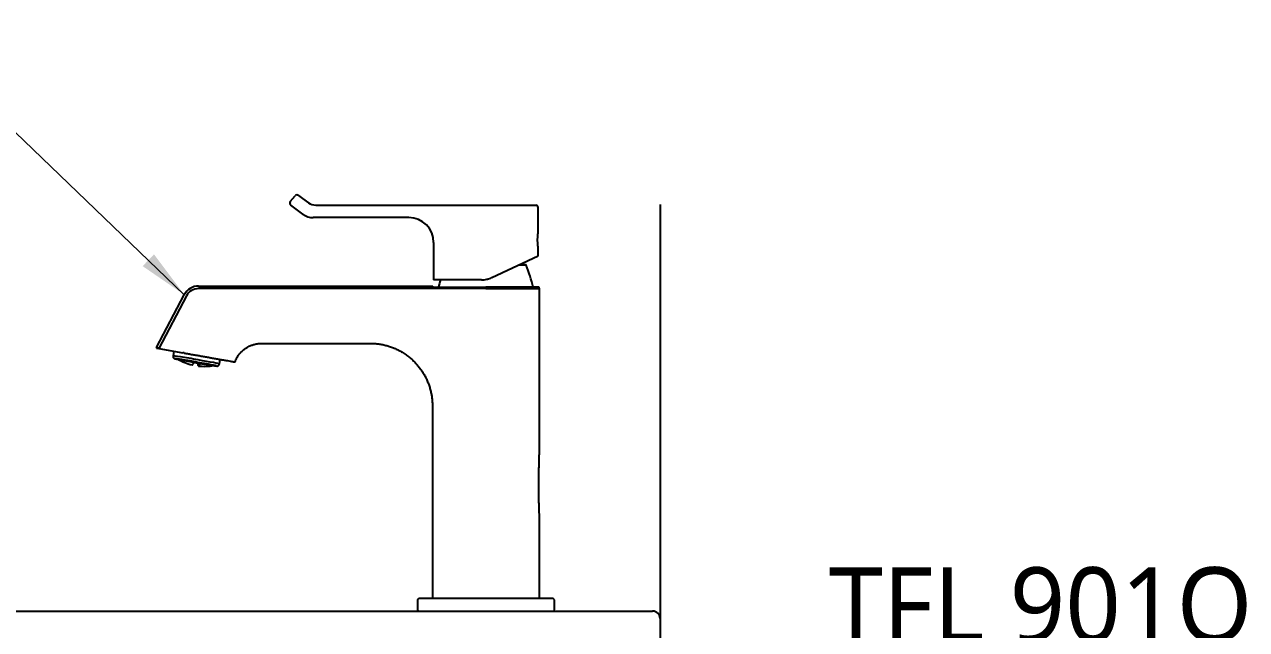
# Model space of a CAD drawing. Header units: inches. Extents: x 2057 to 5453, y -13320 to -11082.
# Drawn here: x 3922.9 to 4413.9, y -12395.8 to -12152.9 of the extents above; entities that cross this region are included whole.
import ezdxf

# ---------------------------------------------------------------- set-up
doc = ezdxf.new("R2010")
doc.units = ezdxf.units.IN
doc.header["$LTSCALE"] = 50
doc.header["$MEASUREMENT"] = 0
doc.layers.add('1', color=1, linetype='Continuous')
doc.layers.add('10', color=7, linetype='Continuous')
doc.styles.get("Standard").update_dxf_attribs({"font": 'NanumGothic.ttf'})
doc.dimstyles.get("Standard").update_dxf_attribs({"dimtxt": 20, "dimasz": 20, "dimexe": 5, "dimexo": 1.5, "dimgap": 10, "dimtad": 0, "dimtoh": 1, "dimdec": 0, "dimzin": 0, "dimdsep": 46, "dimtxsty": 'Standard', "dimcen": 0, "dimclrd": 3, "dimclre": 3, "dimclrt": 2, "dimadec": 0, "dimazin": 3, "dimtfac": 1, "dimtdec": 0, "dimtofl": 0, "dimtmove": 0, "dimatfit": 3, "dimfxl": 0, "dimtolj": 1, "dimtzin": 0, "dimlwd": 0, "dimlwe": 25, "dimarcsym": 0})

msp = doc.modelspace()

# ---------------------------------------------------------------- linework, layer by layer
at = {"color": 1}
msp.add_line((4178.28, -12225.17), (4178.28, -13148.38), dxfattribs=at)
at = {"lineweight": -3, "ltscale": 0.5}
msp.add_line((4086.03, -12388.38), (4130.53, -12388.38), dxfattribs=at)
at = {"layer": '1', "color": 7, "linetype": 'Continuous', "lineweight": -3}
for p, q in [((4032.98, -12221.5), (4034.59, -12222.69)), ((4029.69, -12223.97), (4031.62, -12221.66)), ((4031.47, -12226.6), (4029.86, -12225.41)), ((4034.59, -12222.69), (4036.95, -12224.43)), ((4039.92, -12225.41), (4108.28, -12225.41)), ((4108.28, -12225.41), (4128.28, -12225.41)), ((4129.28, -12236.41), (4129.28, -12226.41)), ((4034.78, -12229.04), (4031.47, -12226.6)), ((4077.28, -12230.41), (4038.94, -12230.41)), ((4087.28, -12240.41), (4087.28, -12255.41)), ((4110.72, -12254.48), (4129.28, -12245.82)), ((4129.28, -12245.82), (4129.28, -12242.37)), ((4124.48, -12249.52), (4121.34, -12249.52)), ((4124.29, -12249.39), (4121.62, -12249.39)), ((4106.49, -12255.41), (4087.28, -12255.41)), ((3992.84, -12257.89), (4086.37, -12257.89)), ((4108.28, -12258.89), (3992.84, -12258.89)), ((4087.22, -12258.39), (4108.28, -12258.39)), ((4129.64, -12258.39), (4108.28, -12258.39)), ((4108.28, -12258.89), (4129.78, -12258.89)), ((4129.78, -12324.71), (4129.78, -12258.89)), ((3975.98, -12282.51), (3987.08, -12261.37)), ((3987.97, -12261.84), (3976.87, -12282.98)), ((3975.88, -12282.8), (3976.87, -12282.98)), ((3976.87, -12282.98), (3975.98, -12282.51)), ((3976.87, -12282.98), (3986.55, -12284.68)), ((3982.92, -12284.04), (3982.6, -12285.9)), ((4000.05, -12289.98), (4000.05, -12289.98)), ((4000.05, -12289.98), (4000.05, -12289.98)), ((4001.21, -12289.17), (4001.53, -12287.33)), ((4086.78, -12305.88), (4086.78, -12383.38)), ((4129.78, -12383.38), (4129.78, -12349.82)), ((4108.28, -12383.38), (4081.28, -12383.38)), ((4135.28, -12383.38), (4108.28, -12383.38)), ((4080.78, -12383.88), (4080.78, -12387.88)), ((4081.28, -12388.38), (4108.28, -12388.38)), ((4086.03, -12388.38), (4086.03, -12388.38)), ((4108.28, -12388.38), (4135.28, -12388.38)), ((4130.53, -12388.38), (4130.53, -12388.38)), ((4135.78, -12387.88), (4135.78, -12383.88))]:
    msp.add_line(p, q, dxfattribs=at)
for centre, radius, start, end in [((4032.39, -12222.31), 1, 53.546, 140), ((4030.46, -12224.61), 1, 140, 233.546), ((4039.92, -12220.41), 5, 233.546, 270), ((4128.28, -12226.41), 1, 0, 90), ((4038.94, -12223.41), 7, 233.546, 270), ((4077.28, -12240.41), 10, 0, 90), ((4124.29, -12249.59), 0.2, 21.5684, 90), ((4059.38, -12275.25), 70, 13.9365, 21.5684), ((4157.18, -12275.25), 70, 163.5357, 166.0635), ((3992.84, -12264.39), 6.5, 90, 152.3041), ((3992.84, -12264.39), 5.5, 90, 152.3041), ((4128.78, -12258.89), 1, 0, 30), ((3976.87, -12282.98), 1, 152.3041, 170), ((3995.1, -12269.32), 20.8, 239.2862, 256.366), ((3995.1, -12269.32), 20.8, 263.5592, 280.7883), ((4081.28, -12383.88), 0.5, 90, 180), ((4135.28, -12383.88), 0.5, 0, 90), ((4081.28, -12387.88), 0.5, 180, 270), ((4135.28, -12387.88), 0.5, 270, 0)]:
    msp.add_arc(centre, radius, start, end, dxfattribs=at)
for centre, major_axis, ratio, start_param, end_param in [((3991.9, -12287.54), (9.31, -1.63), 0.015134, 1.484849, 3.141546), ((3991.73, -12288.52), (8.32, -1.46), 0.015134, 0.004813, 6.277484), ((3991.73, -12288.52), (8.32, -1.46), 0.015134, 1.484849, 3.147806), ((3991.73, -12288.52), (7.88, -1.38), 0.015134, 1.484849, 3.622899), ((3991.73, -12288.52), (8.32, -1.46), 0.015134, 3.147813, 3.348599), ((3991.73, -12288.52), (8.32, -1.46), 0.015134, 3.348599, 3.725197), ((3993.83, -12269.09), (-3.62, -20.44), 0.085832, 6.277795, 6.633381), ((3989.44, -12309.06), (-3.77, -21.29), 0.085832, 3.449298, 3.477886), ((3996.38, -12269.54), (-3.62, -20.44), 0.085832, 5.963371, 6.633381), ((3991.73, -12288.52), (7.88, -1.38), 0.015134, 0, 1.484849), ((3991.73, -12288.52), (8.32, -1.46), 0.015134, 0, 1.484849), ((3991.9, -12287.54), (9.31, -1.63), 0.015134, 0.000054, 1.484849), ((3991.73, -12288.52), (8.32, -1.46), 0.015134, 5.69959, 6.283185), ((3991.73, -12288.52), (7.88, -1.38), 0.015134, 5.801888, 6.283185)]:
    msp.add_ellipse(centre, major_axis=major_axis, ratio=ratio, start_param=start_param, end_param=end_param, dxfattribs=at)
for points, knots in [([(4129.28, -12242.41), (4129.28, -12242.41), (4129.28, -12242.4), (4129.27, -12242.37), (4129.27, -12242.35), (4129.27, -12242.33), (4129.26, -12242.31), (4129.26, -12242.3), (4129.26, -12242.25), (4129.25, -12242.19), (4129.24, -12242.11), (4129.23, -12242.04), (4129.22, -12242.01), (4129.22, -12241.97), (4129.22, -12241.96), (4129.21, -12241.93), (4129.21, -12241.87), (4129.19, -12241.74), (4129.17, -12241.54), (4129.16, -12241.39), (4129.15, -12241.3), (4129.15, -12241.28), (4129.14, -12241.24), (4129.14, -12241.18), (4129.13, -12241.12), (4129.12, -12241), (4129.11, -12240.83), (4129.1, -12240.66), (4129.09, -12240.52), (4129.09, -12240.47), (4129.08, -12240.38), (4129.08, -12240.33), (4129.08, -12240.19), (4129.07, -12240), (4129.07, -12239.81), (4129.06, -12239.66), (4129.06, -12239.59), (4129.06, -12239.51), (4129.06, -12239.46), (4129.06, -12239.44), (4129.06, -12239.32), (4129.06, -12239.22), (4129.07, -12239.02), (4129.07, -12238.83), (4129.08, -12238.64), (4129.08, -12238.52), (4129.08, -12238.5), (4129.08, -12238.45), (4129.09, -12238.43), (4129.09, -12238.36), (4129.09, -12238.31), (4129.1, -12238.17), (4129.11, -12238), (4129.12, -12237.83), (4129.13, -12237.71), (4129.14, -12237.67), (4129.14, -12237.59), (4129.15, -12237.55), (4129.16, -12237.43), (4129.17, -12237.29), (4129.19, -12237.09), (4129.2, -12236.98), (4129.21, -12236.91), (4129.21, -12236.89), (4129.22, -12236.87), (4129.22, -12236.83), (4129.23, -12236.79), (4129.24, -12236.72), (4129.25, -12236.64), (4129.26, -12236.57), (4129.26, -12236.53), (4129.26, -12236.52), (4129.27, -12236.5), (4129.27, -12236.49), (4129.27, -12236.48), (4129.27, -12236.45), (4129.28, -12236.42), (4129.28, -12236.41), (4129.28, -12236.41)], [0, 0, 0, 0, 0.031031, 0.062288, 0.062288, 0.077917, 0.077917, 0.093545, 0.093545, 0.124802, 0.156059, 0.156059, 0.171688, 0.171688, 0.179502, 0.179502, 0.187316, 0.218573, 0.24983, 0.281088, 0.281088, 0.288902, 0.288902, 0.296716, 0.312345, 0.312345, 0.343602, 0.374859, 0.374859, 0.390487, 0.390487, 0.406116, 0.406116, 0.437373, 0.46863, 0.46863, 0.484258, 0.492073, 0.492073, 0.499887, 0.499887, 0.531144, 0.531144, 0.562401, 0.593658, 0.593658, 0.601472, 0.601472, 0.609287, 0.609287, 0.624915, 0.624915, 0.656172, 0.687429, 0.687429, 0.703058, 0.703058, 0.718686, 0.718686, 0.749943, 0.781201, 0.812458, 0.812458, 0.820272, 0.820272, 0.828086, 0.843715, 0.843715, 0.874972, 0.906229, 0.906229, 0.921857, 0.921857, 0.929672, 0.929672, 0.937486, 0.968743, 1, 1, 1, 1]), ([(4106.49, -12255.41), (4106.85, -12255.41), (4107.22, -12255.39), (4107.94, -12255.31), (4108.29, -12255.25), (4108.82, -12255.14), (4109, -12255.09), (4109.26, -12255.02), (4109.35, -12254.99), (4109.53, -12254.94), (4109.61, -12254.91), (4110.05, -12254.77), (4110.38, -12254.63), (4110.72, -12254.48)], [0, 0, 0, 0, 0.25, 0.25, 0.5, 0.5, 0.625, 0.625, 0.6875, 0.6875, 0.75, 0.75, 1, 1, 1, 1]), ([(4086.37, -12257.89), (4086.39, -12257.89), (4086.41, -12257.89), (4086.45, -12257.9), (4086.47, -12257.9), (4086.53, -12257.9), (4086.57, -12257.91), (4086.64, -12257.93), (4086.68, -12257.94), (4086.76, -12257.97), (4086.79, -12257.99), (4086.85, -12258.02), (4086.87, -12258.03), (4086.9, -12258.06), (4086.92, -12258.07), (4086.97, -12258.11), (4087.01, -12258.14), (4087.06, -12258.18), (4087.07, -12258.2), (4087.1, -12258.23), (4087.12, -12258.25), (4087.16, -12258.31), (4087.19, -12258.35), (4087.22, -12258.39)], [0, 0, 0, 0, 0.0625, 0.0625, 0.125, 0.125, 0.25, 0.25, 0.375, 0.375, 0.5, 0.5, 0.5625, 0.5625, 0.625, 0.625, 0.75, 0.75, 0.8125, 0.8125, 0.875, 0.875, 1, 1, 1, 1]), ([(3987.07, -12284.78), (3987.03, -12284.77), (3986.99, -12284.76), (3986.9, -12284.75), (3986.86, -12284.74), (3986.8, -12284.73), (3986.78, -12284.72), (3986.73, -12284.72), (3986.71, -12284.71), (3986.64, -12284.7), (3986.6, -12284.69), (3986.55, -12284.68)], [0, 0, 0, 0, 0.25, 0.25, 0.5, 0.5, 0.625, 0.625, 0.75, 0.75, 1, 1, 1, 1]), ([(3987.07, -12284.78), (3987.35, -12284.83), (3987.63, -12284.88), (3988.2, -12284.98), (3988.48, -12285.03), (3988.91, -12285.1), (3989.05, -12285.13), (3989.33, -12285.18), (3989.48, -12285.2), (3989.9, -12285.28), (3990.19, -12285.33), (3990.77, -12285.43), (3991.05, -12285.48), (3991.63, -12285.58), (3991.92, -12285.63), (3992.78, -12285.78), (3993.36, -12285.88), (3994.49, -12286.09), (3995.06, -12286.18), (3996.18, -12286.38), (3996.73, -12286.48), (3997.41, -12286.6), (3997.54, -12286.62), (3997.82, -12286.67), (3997.95, -12286.69), (3998.35, -12286.77), (3998.62, -12286.81), (3999.41, -12286.95), (3999.92, -12287.04), (4000.92, -12287.22), (4001.4, -12287.3), (4002.34, -12287.47), (4002.79, -12287.55), (4003.27, -12287.63), (4003.33, -12287.64), (4003.43, -12287.66), (4003.59, -12287.69), (4003.75, -12287.72), (4004.05, -12287.77), (4004.25, -12287.81), (4004.82, -12287.9), (4005.16, -12287.97), (4005.64, -12288.05), (4005.79, -12288.08), (4006, -12288.11), (4006.1, -12288.13), (4006.2, -12288.15), (4006.26, -12288.16), (4006.3, -12288.17), (4006.45, -12288.19), (4006.56, -12288.21), (4006.77, -12288.25), (4006.86, -12288.27), (4007.03, -12288.29), (4007.17, -12288.32), (4007.32, -12288.35), (4007.38, -12288.36), (4007.41, -12288.36), (4007.43, -12288.37), (4007.43, -12288.37), (4007.43, -12288.37), (4007.43, -12288.37), (4007.43, -12288.37), (4007.43, -12288.37), (4007.43, -12288.37)], [0, 0, 0, 0, 0.031243, 0.031243, 0.062486, 0.062486, 0.078108, 0.078108, 0.093729, 0.093729, 0.124973, 0.124973, 0.156216, 0.156216, 0.187459, 0.187459, 0.249945, 0.249945, 0.312431, 0.312431, 0.374918, 0.374918, 0.390539, 0.390539, 0.406161, 0.406161, 0.437404, 0.437404, 0.49989, 0.49989, 0.562376, 0.562376, 0.624863, 0.624863, 0.632673, 0.632673, 0.640484, 0.656106, 0.656106, 0.687349, 0.687349, 0.749835, 0.749835, 0.781078, 0.781078, 0.7967, 0.804511, 0.804511, 0.812321, 0.812321, 0.843565, 0.843565, 0.874808, 0.874808, 0.906051, 0.937294, 0.968537, 0.968537, 0.984159, 0.991969, 0.991969, 0.99978, 0.99978, 1, 1, 1, 1]), ([(4007.44, -12288.37), (4007.57, -12288.03), (4007.9, -12287.24), (4008.55, -12286.11), (4009.35, -12285.03), (4010.25, -12284.06), (4011.23, -12283.22), (4012.23, -12282.55), (4013.25, -12282), (4014.32, -12281.55), (4015.64, -12281.16), (4017.08, -12280.91), (4018.62, -12280.89), (4020.18, -12280.89), (4021.93, -12280.89), (4024.03, -12280.89), (4026.56, -12280.89), (4029.56, -12280.89), (4033.05, -12280.89), (4037.04, -12280.89), (4041.49, -12280.89), (4046.39, -12280.89), (4051.76, -12280.89), (4056.95, -12280.89), (4060.35, -12280.89), (4061.82, -12280.89)], [0, 0, 0, 0, 0.019138, 0.044568, 0.067827, 0.088924, 0.113674, 0.13457, 0.151619, 0.173864, 0.195042, 0.223428, 0.2499, 0.275184, 0.304481, 0.341087, 0.384994, 0.436194, 0.497511, 0.566801, 0.644063, 0.729297, 0.822503, 0.923681, 1, 1, 1, 1]), ([(4061.82, -12280.9), (4062.05, -12280.9), (4062.81, -12280.9), (4064.11, -12280.99), (4065.69, -12281.18), (4067.27, -12281.48), (4068.82, -12281.89), (4070.35, -12282.39), (4071.84, -12282.99), (4073.29, -12283.68), (4074.75, -12284.5), (4076.19, -12285.44), (4077.6, -12286.51), (4078.92, -12287.67), (4080.14, -12288.9), (4081.27, -12290.2), (4082.29, -12291.56), (4083.21, -12292.98), (4084.02, -12294.44), (4084.73, -12295.93), (4085.33, -12297.46), (4085.83, -12299.01), (4086.22, -12300.57), (4086.51, -12302.14), (4086.69, -12303.7), (4086.78, -12304.95), (4086.77, -12305.68), (4086.77, -12305.88)], [0, 0, 0, 0, 0.017829, 0.058402, 0.099113, 0.139933, 0.180839, 0.221814, 0.262845, 0.303922, 0.345036, 0.390577, 0.435732, 0.4804, 0.524611, 0.568391, 0.611757, 0.654726, 0.697305, 0.739501, 0.781315, 0.822746, 0.863789, 0.904436, 0.944674, 0.984488, 1, 1, 1, 1]), ([(3982.6, -12285.9), (3982.6, -12285.9), (3982.56, -12286.01), (3982.58, -12286.23), (3982.66, -12286.51), (3982.8, -12286.71), (3982.94, -12286.85), (3983.07, -12286.94), (3983.18, -12286.99), (3983.26, -12287.03), (3983.35, -12287.06), (3983.42, -12287.08), (3983.49, -12287.1), (3983.52, -12287.1)], [0, 0, 0, 0, 0.004997, 0.128045, 0.229015, 0.316388, 0.393337, 0.461746, 0.521935, 0.595444, 0.708405, 0.894969, 1, 1, 1, 1]), ([(3992.39, -12288.85), (3991.96, -12288.79), (3991.48, -12288.71), (3990.99, -12288.62), (3990.94, -12288.61)], [0, 0, 0, 0, 0.880548, 1, 1, 1, 1]), ([(4000.14, -12290), (4000.15, -12290), (4000.2, -12290), (4000.28, -12290), (4000.45, -12289.98), (4000.65, -12289.92), (4000.86, -12289.78), (4001.06, -12289.57), (4001.18, -12289.35), (4001.2, -12289.21), (4001.2, -12289.17)], [0, 0, 0, 0, 0.104994, 0.260609, 0.368593, 0.485086, 0.620419, 0.771301, 0.936891, 1, 1, 1, 1]), ([(4129.78, -12349.82), (4129.78, -12349.82), (4129.78, -12349.82), (4129.78, -12349.82), (4129.78, -12349.82), (4129.78, -12349.81), (4129.78, -12349.8), (4129.78, -12349.78), (4129.77, -12349.77), (4129.77, -12349.76), (4129.77, -12349.75), (4129.77, -12349.73), (4129.77, -12349.72), (4129.77, -12349.67), (4129.77, -12349.63), (4129.77, -12349.57), (4129.76, -12349.55), (4129.76, -12349.52), (4129.76, -12349.5), (4129.76, -12349.48), (4129.76, -12349.47), (4129.76, -12349.41), (4129.76, -12349.36), (4129.75, -12349.26), (4129.75, -12349.2), (4129.75, -12349.09), (4129.74, -12349.04), (4129.74, -12348.92), (4129.74, -12348.86), (4129.73, -12348.68), (4129.72, -12348.56), (4129.71, -12348.31), (4129.71, -12348.18), (4129.7, -12347.93), (4129.69, -12347.8), (4129.68, -12347.53), (4129.68, -12347.4), (4129.67, -12347.14), (4129.67, -12347), (4129.66, -12346.8), (4129.66, -12346.73), (4129.65, -12346.6), (4129.65, -12346.53), (4129.64, -12346.19), (4129.63, -12345.92), (4129.62, -12345.37), (4129.61, -12345.09), (4129.6, -12344.54), (4129.59, -12344.27), (4129.58, -12343.72), (4129.58, -12343.44), (4129.57, -12342.89), (4129.56, -12342.61), (4129.55, -12341.77), (4129.54, -12341.22), (4129.54, -12340.1), (4129.53, -12339.54), (4129.53, -12338.84), (4129.53, -12338.7), (4129.53, -12338.42), (4129.53, -12338.28), (4129.53, -12337.86), (4129.53, -12337.58), (4129.53, -12336.73), (4129.54, -12336.17), (4129.54, -12335.05), (4129.55, -12334.49), (4129.56, -12333.37), (4129.57, -12332.81), (4129.59, -12331.98), (4129.59, -12331.7), (4129.6, -12331.14), (4129.61, -12330.87), (4129.62, -12330.31), (4129.63, -12330.04), (4129.64, -12329.49), (4129.65, -12329.21), (4129.66, -12328.8), (4129.66, -12328.66), (4129.67, -12328.39), (4129.67, -12328.25), (4129.68, -12327.85), (4129.69, -12327.58), (4129.7, -12327.18), (4129.7, -12327.05), (4129.71, -12326.78), (4129.71, -12326.65), (4129.72, -12326.46), (4129.72, -12326.39), (4129.73, -12326.26), (4129.73, -12326.2), (4129.73, -12326.01), (4129.74, -12325.88), (4129.74, -12325.7), (4129.75, -12325.64), (4129.75, -12325.52), (4129.75, -12325.46), (4129.76, -12325.35), (4129.76, -12325.29), (4129.76, -12325.18), (4129.76, -12325.13), (4129.77, -12325.05), (4129.77, -12325.03), (4129.77, -12324.98), (4129.77, -12324.96), (4129.77, -12324.89), (4129.77, -12324.85), (4129.77, -12324.8), (4129.77, -12324.79), (4129.78, -12324.77), (4129.78, -12324.76), (4129.78, -12324.75), (4129.78, -12324.73), (4129.78, -12324.72), (4129.78, -12324.71), (4129.78, -12324.71), (4129.78, -12324.71), (4129.78, -12324.71), (4129.78, -12324.71), (4129.78, -12324.71), (4129.78, -12324.71), (4129.78, -12324.71)], [0, 0, 0, 0, 0.000908, 0.000908, 0.002855, 0.002855, 0.010645, 0.010645, 0.012593, 0.012593, 0.014541, 0.014541, 0.018436, 0.018436, 0.026226, 0.026226, 0.030121, 0.030121, 0.032068, 0.032068, 0.034016, 0.034016, 0.041806, 0.041806, 0.049596, 0.049596, 0.057387, 0.057387, 0.065177, 0.065177, 0.080757, 0.080757, 0.096338, 0.096338, 0.111918, 0.111918, 0.127498, 0.127498, 0.143079, 0.143079, 0.150869, 0.150869, 0.158659, 0.158659, 0.18982, 0.18982, 0.220981, 0.220981, 0.252141, 0.252141, 0.283302, 0.283302, 0.314463, 0.314463, 0.376785, 0.376785, 0.439106, 0.439106, 0.454686, 0.454686, 0.470267, 0.470267, 0.501428, 0.501428, 0.563749, 0.563749, 0.626071, 0.626071, 0.688392, 0.688392, 0.719553, 0.719553, 0.750714, 0.750714, 0.781875, 0.781875, 0.813035, 0.813035, 0.828616, 0.828616, 0.844196, 0.844196, 0.875357, 0.875357, 0.890937, 0.890937, 0.906518, 0.906518, 0.914308, 0.914308, 0.922098, 0.922098, 0.937678, 0.937678, 0.945469, 0.945469, 0.953259, 0.953259, 0.961049, 0.961049, 0.968839, 0.968839, 0.972734, 0.972734, 0.976629, 0.976629, 0.98442, 0.98442, 0.988315, 0.988315, 0.990262, 0.990262, 0.99221, 0.996105, 0.996105, 0.998052, 0.999026, 0.999513, 0.999757, 0.999757, 1, 1, 1, 1])]:
    msp.add_open_spline(points, degree=3, knots=knots, dxfattribs=at)
msp.add_open_spline([(3991.03, -12288.4), (3991.46, -12288.49), (3992.31, -12288.65), (3993.16, -12288.79), (3993.58, -12288.85)], degree=3, dxfattribs=at)
at = {"layer": '10', "color": 0, "linetype": 'Continuous'}
for p, q in [((3734.9, -12388.38), (4175.28, -12388.38)), ((4178.28, -12391.38), (4178.28, -12773.38))]:
    msp.add_line(p, q, dxfattribs=at)
msp.add_arc((4175.28, -12391.38), 3, 0, 90, dxfattribs=at)

# ---------------------------------------------------------------- texts
at = {"color": 2, "insert": (4246.07, -12370.79), "char_height": 30, "attachment_point": 1}
msp.add_mtext_dynamic_manual_height_columns('\\A1;TFL 901Q', width=184.8225, gutter_width=100, heights=[0], dxfattribs=at)

# ---------------------------------------------------------------- leaders
msp.add_leader([(3987.08, -12261.37), (3873.98, -12152.88), (3656.17, -12152.88)], dimstyle='Standard', override={"dimarcsym": 1})

doc.saveas('drawing.dxf')
